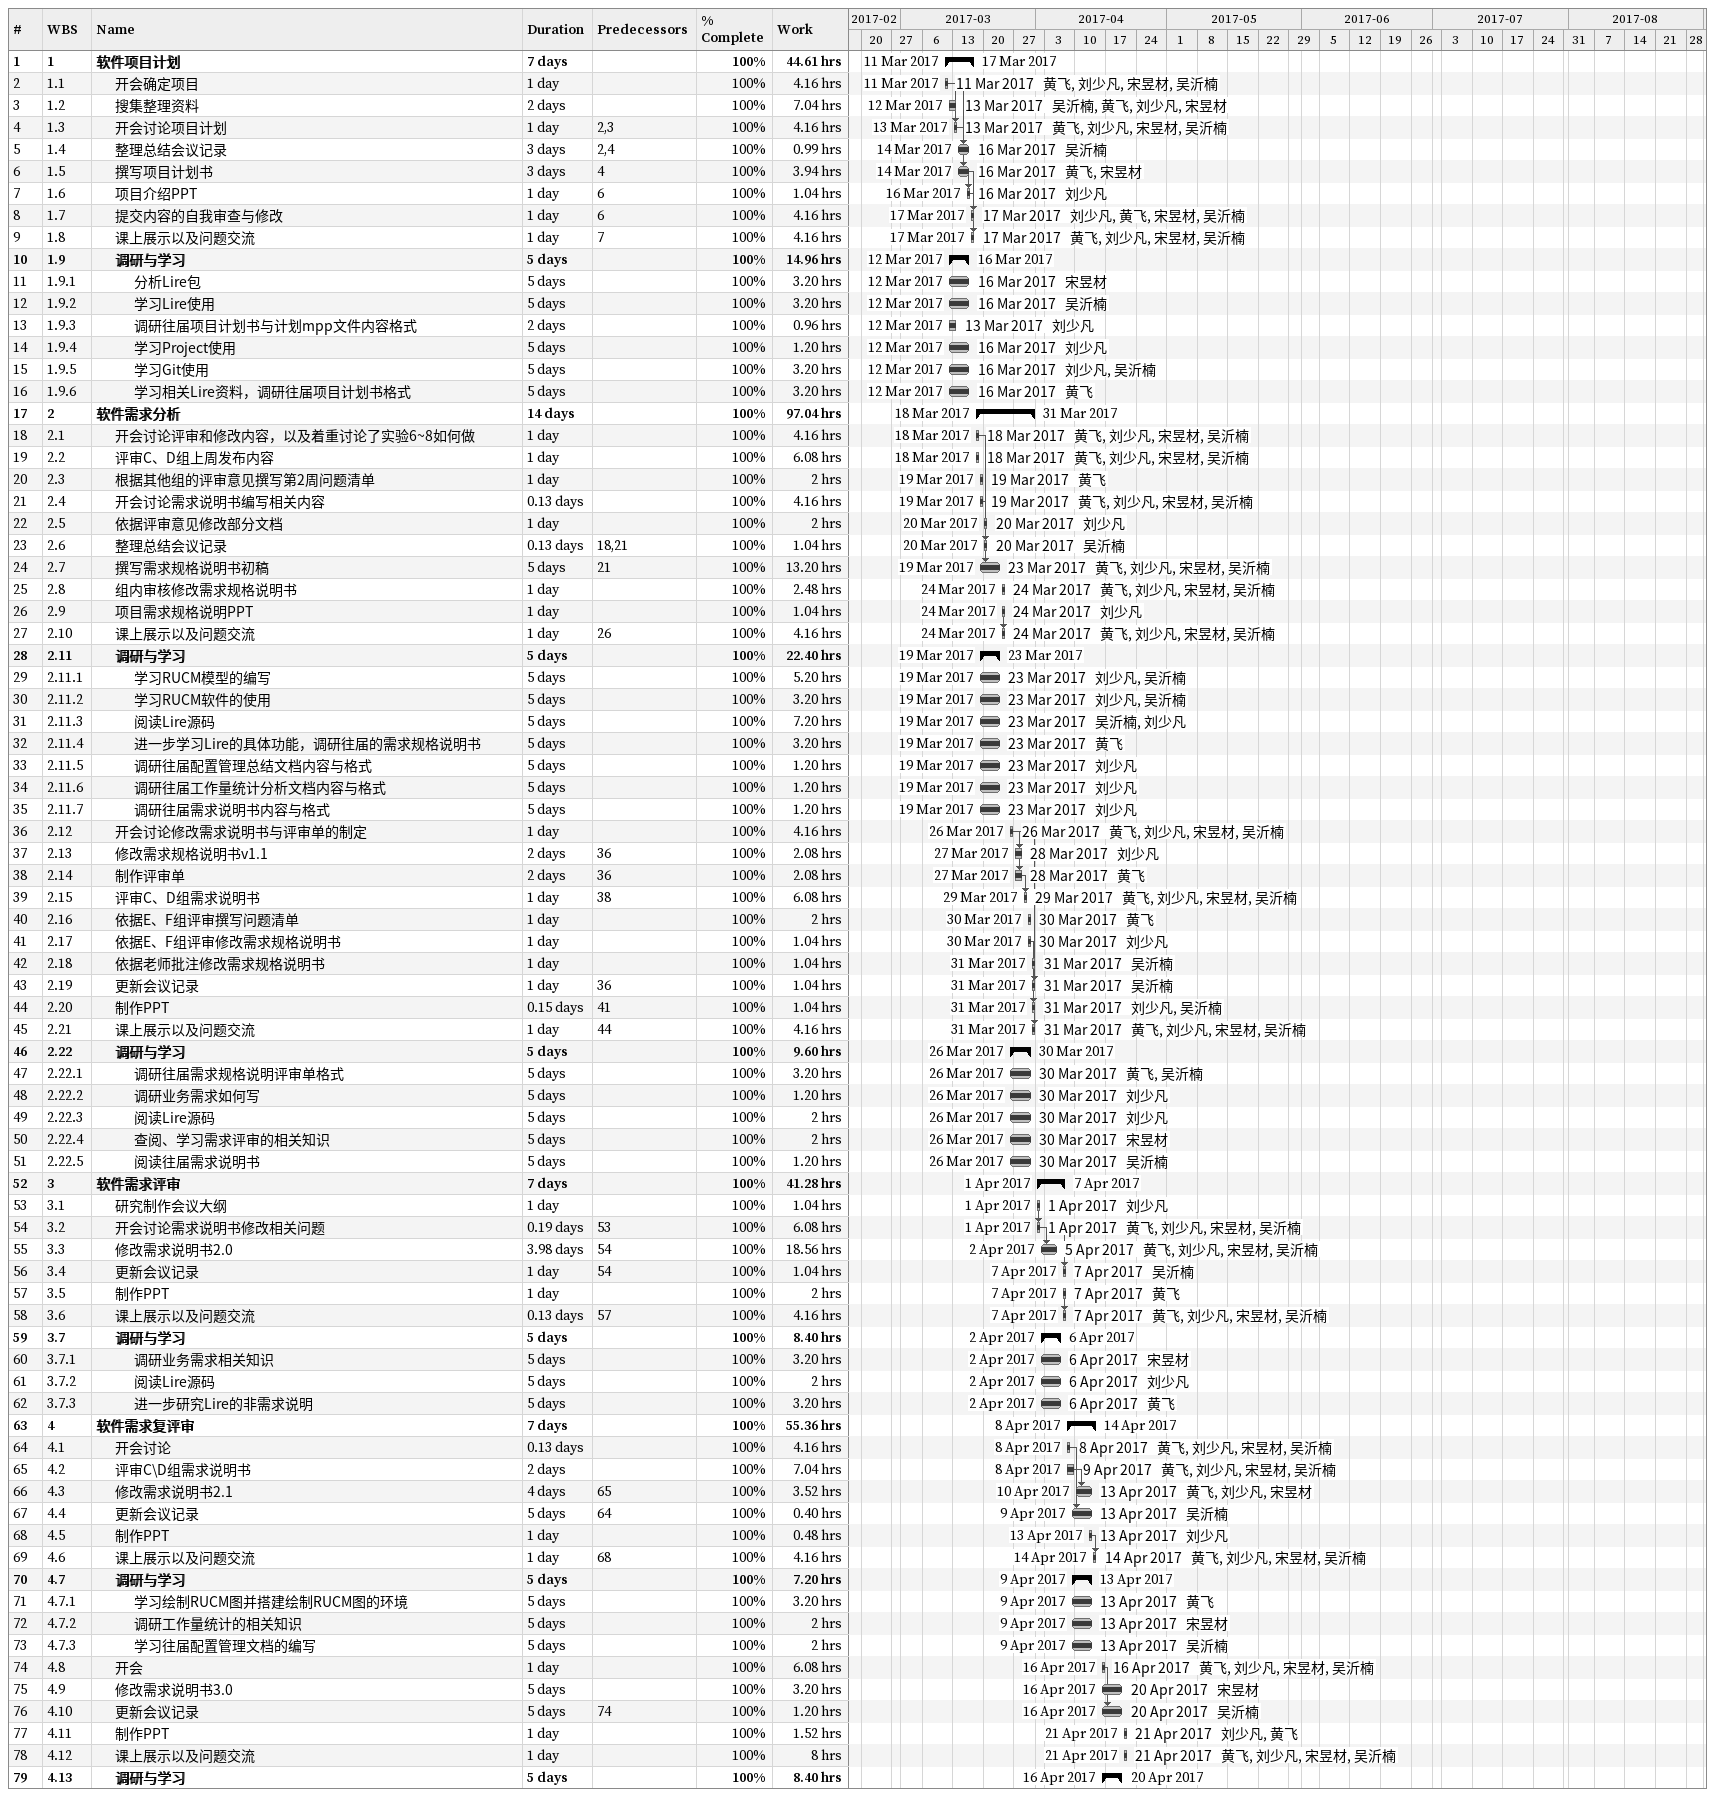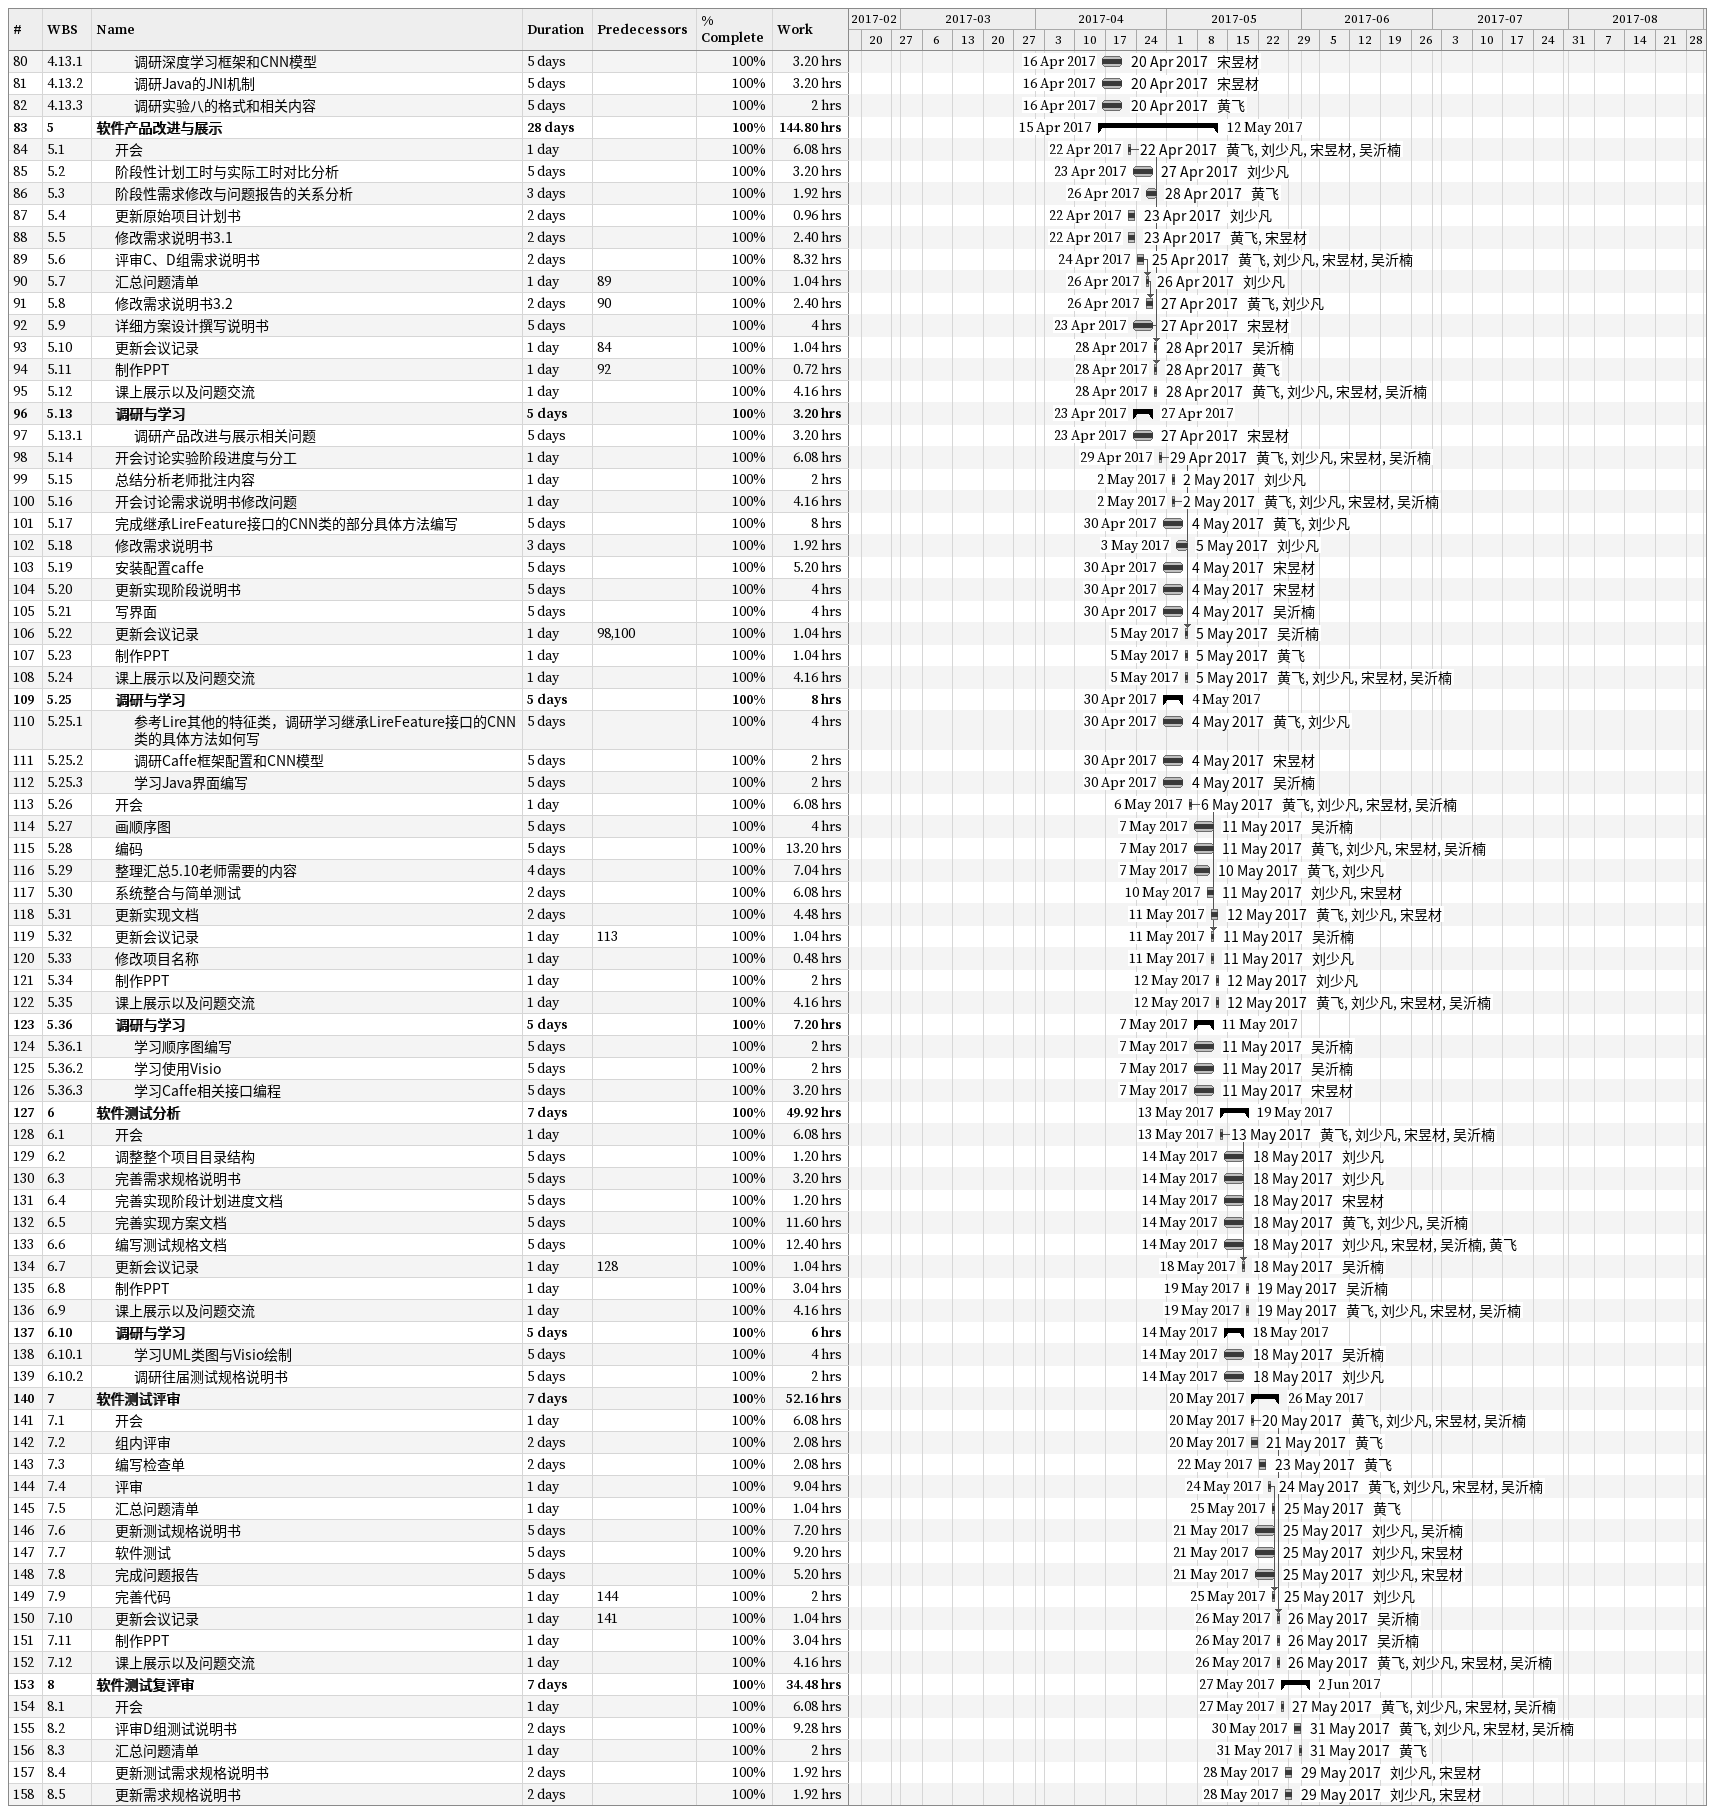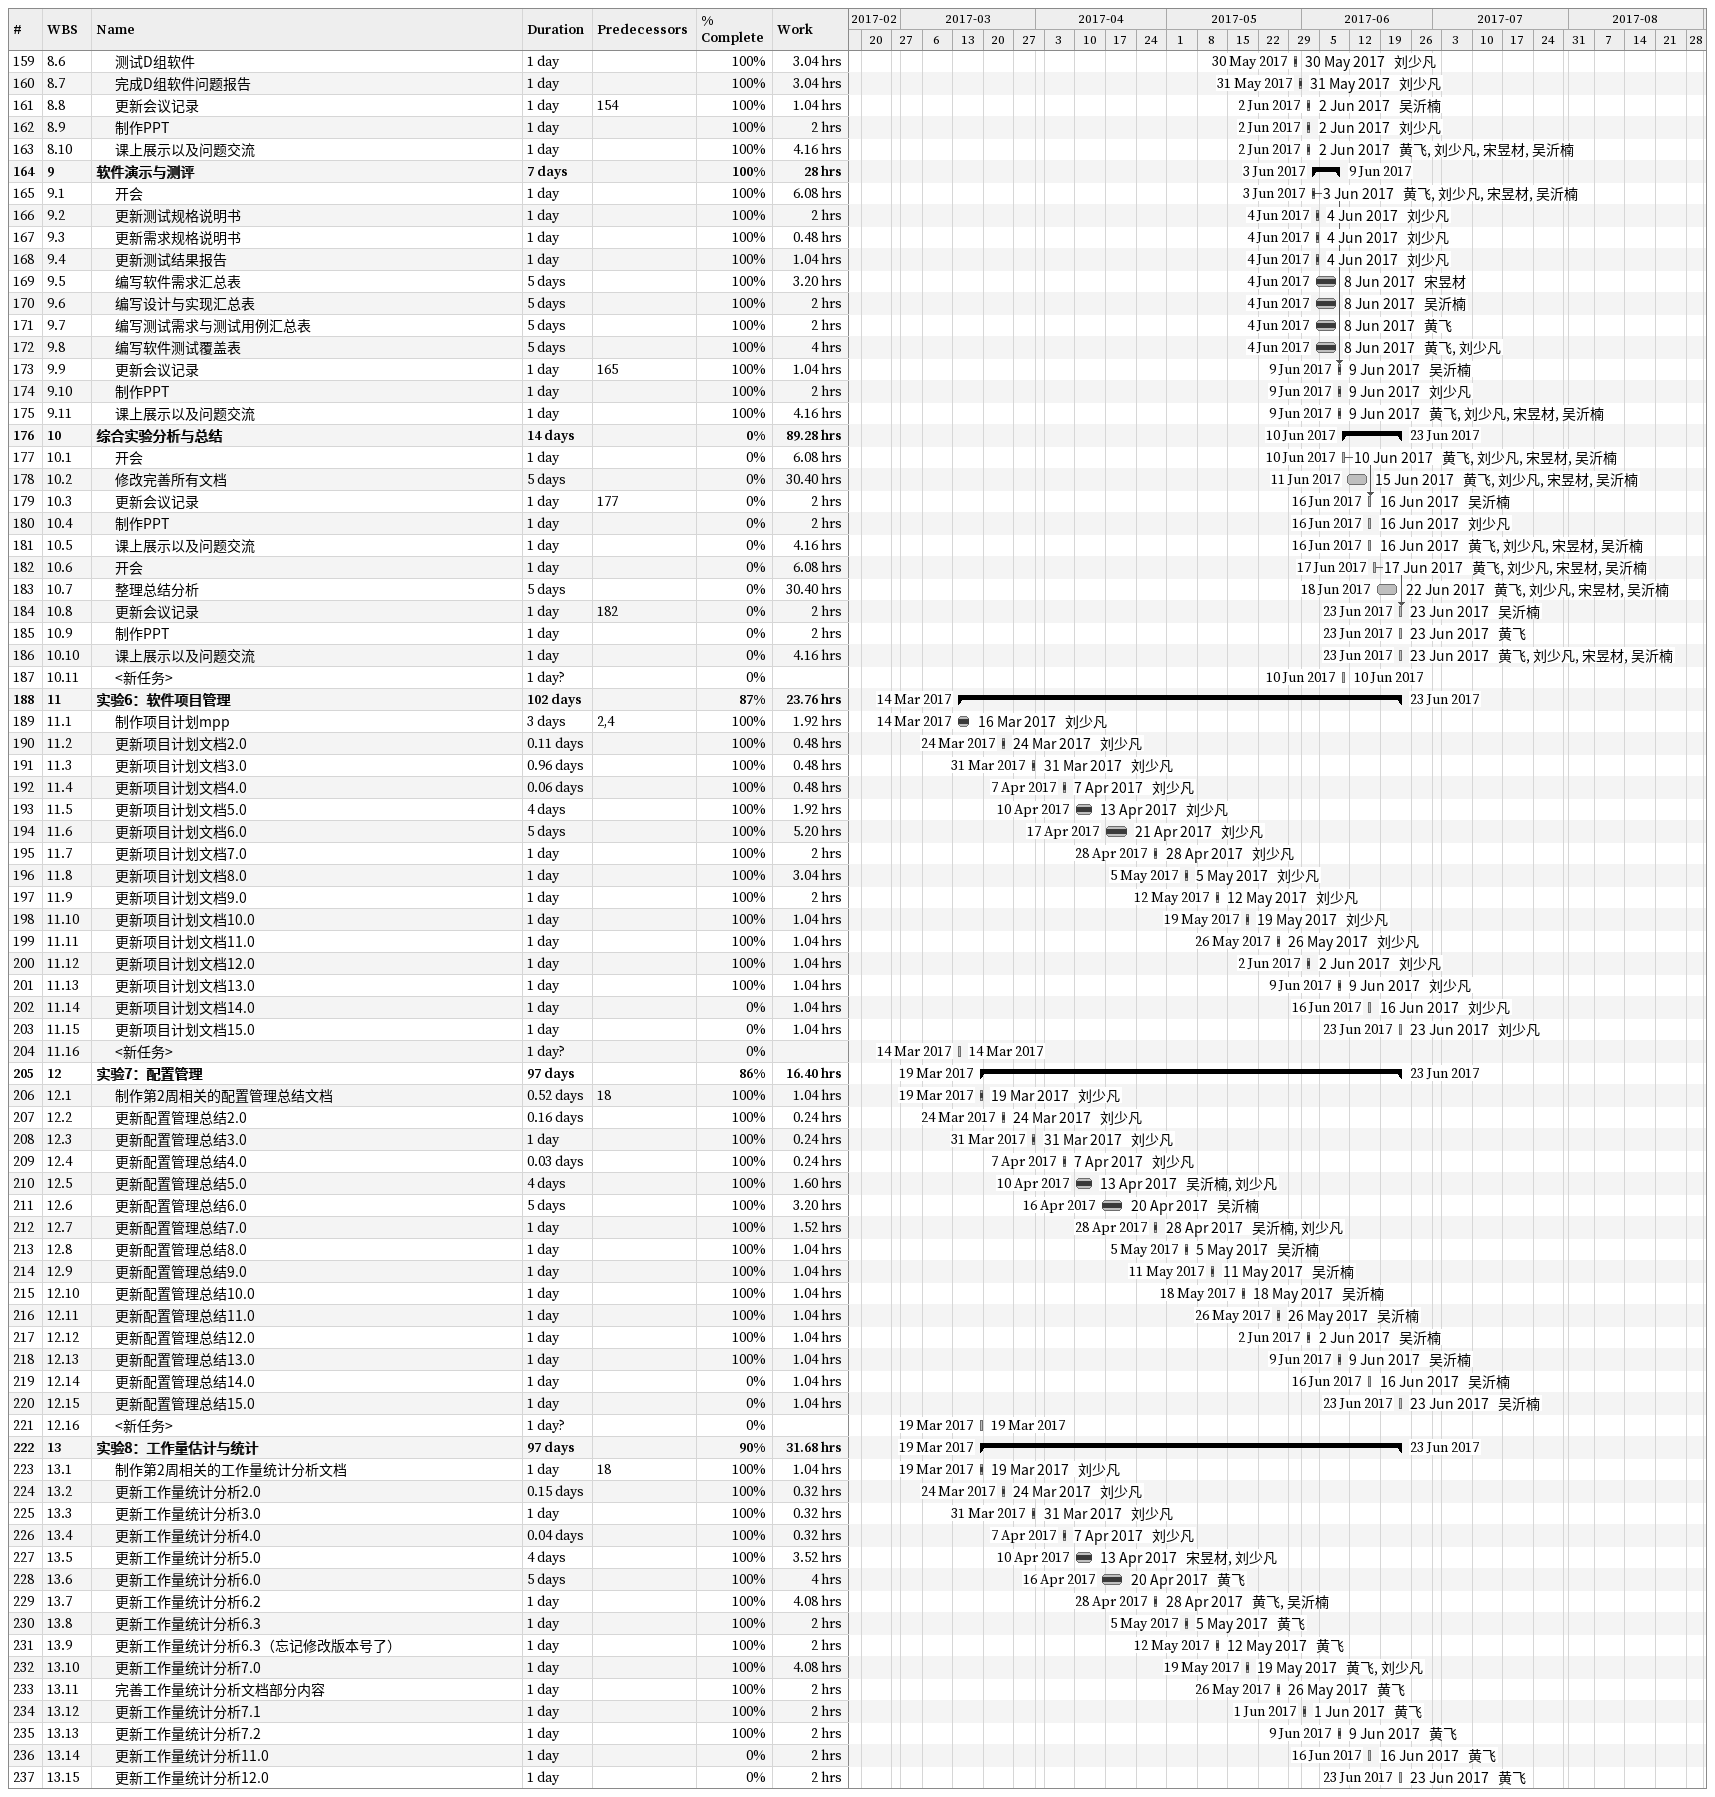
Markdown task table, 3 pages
| ID | WBS | Task | Duration | Start | Finish | Predecessors | Resources | % complete | Work (h) |
|---|---|---|---|---|---|---|---|---|---|
| 1 | 1 | **软件项目计划** | 7d | 2017-03-11 | 2017-03-17 |  |  | 100 | 44.61 |
| 2 | 1.1 | 开会确定项目 | 1d | 2017-03-11 | 2017-03-11 |  | 黄飞, 刘少凡, 宋昱材, 吴沂楠 | 100 | 4.16 |
| 3 | 1.2 | 搜集整理资料 | 2d | 2017-03-12 | 2017-03-13 |  | 吴沂楠, 黄飞, 刘少凡, 宋昱材 | 100 | 7.04 |
| 4 | 1.3 | 开会讨论项目计划 | 1d | 2017-03-13 | 2017-03-13 | 2, 3 | 黄飞, 刘少凡, 宋昱材, 吴沂楠 | 100 | 4.16 |
| 5 | 1.4 | 整理总结会议记录 | 3d | 2017-03-14 | 2017-03-16 | 2, 4 | 吴沂楠 | 100 | 0.99 |
| 6 | 1.5 | 撰写项目计划书 | 3d | 2017-03-14 | 2017-03-16 | 4 | 黄飞, 宋昱材 | 100 | 3.94 |
| 7 | 1.6 | 项目介绍PPT | 1d | 2017-03-16 | 2017-03-16 | 6 | 刘少凡 | 100 | 1.04 |
| 8 | 1.7 | 提交内容的自我审查与修改 | 1d | 2017-03-17 | 2017-03-17 | 6 | 刘少凡, 黄飞, 宋昱材, 吴沂楠 | 100 | 4.16 |
| 9 | 1.8 | 课上展示以及问题交流 | 1d | 2017-03-17 | 2017-03-17 | 7 | 黄飞, 刘少凡, 宋昱材, 吴沂楠 | 100 | 4.16 |
| 10 | 1.9 | **调研与学习** | 5d | 2017-03-12 | 2017-03-16 |  |  | 100 | 14.96 |
| 11 | 1.9.1 | 分析Lire包 | 5d | 2017-03-12 | 2017-03-16 |  | 宋昱材 | 100 | 3.20 |
| 12 | 1.9.2 | 学习Lire使用 | 5d | 2017-03-12 | 2017-03-16 |  | 吴沂楠 | 100 | 3.20 |
| 13 | 1.9.3 | 调研往届项目计划书与计划mpp文件内容格式 | 2d | 2017-03-12 | 2017-03-13 |  | 刘少凡 | 100 | 0.96 |
| 14 | 1.9.4 | 学习Project使用 | 5d | 2017-03-12 | 2017-03-16 |  | 刘少凡 | 100 | 1.20 |
| 15 | 1.9.5 | 学习Git使用 | 5d | 2017-03-12 | 2017-03-16 |  | 刘少凡, 吴沂楠 | 100 | 3.20 |
| 16 | 1.9.6 | 学习相关Lire资料，调研往届项目计划书格式 | 5d | 2017-03-12 | 2017-03-16 |  | 黄飞 | 100 | 3.20 |
| 17 | 2 | **软件需求分析** | 14d | 2017-03-18 | 2017-03-31 |  |  | 100 | 97.04 |
| 18 | 2.1 | 开会讨论评审和修改内容，以及着重讨论了实验6~8如何做 | 1d | 2017-03-18 | 2017-03-18 |  | 黄飞, 刘少凡, 宋昱材, 吴沂楠 | 100 | 4.16 |
| 19 | 2.2 | 评审C、D组上周发布内容 | 1d | 2017-03-18 | 2017-03-18 |  | 黄飞, 刘少凡, 宋昱材, 吴沂楠 | 100 | 6.08 |
| 20 | 2.3 | 根据其他组的评审意见撰写第2周问题清单 | 1d | 2017-03-19 | 2017-03-19 |  | 黄飞 | 100 | 2 |
| 21 | 2.4 | 开会讨论需求说明书编写相关内容 | 0.13d | 2017-03-19 | 2017-03-19 |  | 黄飞, 刘少凡, 宋昱材, 吴沂楠 | 100 | 4.16 |
| 22 | 2.5 | 依据评审意见修改部分文档 | 1d | 2017-03-20 | 2017-03-20 |  | 刘少凡 | 100 | 2 |
| 23 | 2.6 | 整理总结会议记录 | 0.13d | 2017-03-20 | 2017-03-20 | 18, 21 | 吴沂楠 | 100 | 1.04 |
| 24 | 2.7 | 撰写需求规格说明书初稿 | 5d | 2017-03-19 | 2017-03-23 | 21 | 黄飞, 刘少凡, 宋昱材, 吴沂楠 | 100 | 13.20 |
| 25 | 2.8 | 组内审核修改需求规格说明书 | 1d | 2017-03-24 | 2017-03-24 |  | 黄飞, 刘少凡, 宋昱材, 吴沂楠 | 100 | 2.48 |
| 26 | 2.9 | 项目需求规格说明PPT | 1d | 2017-03-24 | 2017-03-24 |  | 刘少凡 | 100 | 1.04 |
| 27 | 2.10 | 课上展示以及问题交流 | 1d | 2017-03-24 | 2017-03-24 | 26 | 黄飞, 刘少凡, 宋昱材, 吴沂楠 | 100 | 4.16 |
| 28 | 2.11 | **调研与学习** | 5d | 2017-03-19 | 2017-03-23 |  |  | 100 | 22.40 |
| 29 | 2.11.1 | 学习RUCM模型的编写 | 5d | 2017-03-19 | 2017-03-23 |  | 刘少凡, 吴沂楠 | 100 | 5.20 |
| 30 | 2.11.2 | 学习RUCM软件的使用 | 5d | 2017-03-19 | 2017-03-23 |  | 刘少凡, 吴沂楠 | 100 | 3.20 |
| 31 | 2.11.3 | 阅读Lire源码 | 5d | 2017-03-19 | 2017-03-23 |  | 吴沂楠, 刘少凡 | 100 | 7.20 |
| 32 | 2.11.4 | 进一步学习Lire的具体功能，调研往届的需求规格说明书 | 5d | 2017-03-19 | 2017-03-23 |  | 黄飞 | 100 | 3.20 |
| 33 | 2.11.5 | 调研往届配置管理总结文档内容与格式 | 5d | 2017-03-19 | 2017-03-23 |  | 刘少凡 | 100 | 1.20 |
| 34 | 2.11.6 | 调研往届工作量统计分析文档内容与格式 | 5d | 2017-03-19 | 2017-03-23 |  | 刘少凡 | 100 | 1.20 |
| 35 | 2.11.7 | 调研往届需求说明书内容与格式 | 5d | 2017-03-19 | 2017-03-23 |  | 刘少凡 | 100 | 1.20 |
| 36 | 2.12 | 开会讨论修改需求说明书与评审单的制定 | 1d | 2017-03-26 | 2017-03-26 |  | 黄飞, 刘少凡, 宋昱材, 吴沂楠 | 100 | 4.16 |
| 37 | 2.13 | 修改需求规格说明书v1.1 | 2d | 2017-03-27 | 2017-03-28 | 36 | 刘少凡 | 100 | 2.08 |
| 38 | 2.14 | 制作评审单 | 2d | 2017-03-27 | 2017-03-28 | 36 | 黄飞 | 100 | 2.08 |
| 39 | 2.15 | 评审C、D组需求说明书 | 1d | 2017-03-29 | 2017-03-29 | 38 | 黄飞, 刘少凡, 宋昱材, 吴沂楠 | 100 | 6.08 |
| 40 | 2.16 | 依据E、F组评审撰写问题清单 | 1d | 2017-03-30 | 2017-03-30 |  | 黄飞 | 100 | 2 |
| 41 | 2.17 | 依据E、F组评审修改需求规格说明书 | 1d | 2017-03-30 | 2017-03-30 |  | 刘少凡 | 100 | 1.04 |
| 42 | 2.18 | 依据老师批注修改需求规格说明书 | 1d | 2017-03-31 | 2017-03-31 |  | 吴沂楠 | 100 | 1.04 |
| 43 | 2.19 | 更新会议记录 | 1d | 2017-03-31 | 2017-03-31 | 36 | 吴沂楠 | 100 | 1.04 |
| 44 | 2.20 | 制作PPT | 0.15d | 2017-03-31 | 2017-03-31 | 41 | 刘少凡, 吴沂楠 | 100 | 1.04 |
| 45 | 2.21 | 课上展示以及问题交流 | 1d | 2017-03-31 | 2017-03-31 | 44 | 黄飞, 刘少凡, 宋昱材, 吴沂楠 | 100 | 4.16 |
| 46 | 2.22 | **调研与学习** | 5d | 2017-03-26 | 2017-03-30 |  |  | 100 | 9.60 |
| 47 | 2.22.1 | 调研往届需求规格说明评审单格式 | 5d | 2017-03-26 | 2017-03-30 |  | 黄飞, 吴沂楠 | 100 | 3.20 |
| 48 | 2.22.2 | 调研业务需求如何写 | 5d | 2017-03-26 | 2017-03-30 |  | 刘少凡 | 100 | 1.20 |
| 49 | 2.22.3 | 阅读Lire源码 | 5d | 2017-03-26 | 2017-03-30 |  | 刘少凡 | 100 | 2 |
| 50 | 2.22.4 | 查阅、学习需求评审的相关知识 | 5d | 2017-03-26 | 2017-03-30 |  | 宋昱材 | 100 | 2 |
| 51 | 2.22.5 | 阅读往届需求说明书 | 5d | 2017-03-26 | 2017-03-30 |  | 吴沂楠 | 100 | 1.20 |
| 52 | 3 | **软件需求评审** | 7d | 2017-04-01 | 2017-04-07 |  |  | 100 | 41.28 |
| 53 | 3.1 | 研究制作会议大纲 | 1d | 2017-04-01 | 2017-04-01 |  | 刘少凡 | 100 | 1.04 |
| 54 | 3.2 | 开会讨论需求说明书修改相关问题 | 0.19d | 2017-04-01 | 2017-04-01 | 53 | 黄飞, 刘少凡, 宋昱材, 吴沂楠 | 100 | 6.08 |
| 55 | 3.3 | 修改需求说明书2.0 | 3.98d | 2017-04-02 | 2017-04-05 | 54 | 黄飞, 刘少凡, 宋昱材, 吴沂楠 | 100 | 18.56 |
| 56 | 3.4 | 更新会议记录 | 1d | 2017-04-07 | 2017-04-07 | 54 | 吴沂楠 | 100 | 1.04 |
| 57 | 3.5 | 制作PPT | 1d | 2017-04-07 | 2017-04-07 |  | 黄飞 | 100 | 2 |
| 58 | 3.6 | 课上展示以及问题交流 | 0.13d | 2017-04-07 | 2017-04-07 | 57 | 黄飞, 刘少凡, 宋昱材, 吴沂楠 | 100 | 4.16 |
| 59 | 3.7 | **调研与学习** | 5d | 2017-04-02 | 2017-04-06 |  |  | 100 | 8.40 |
| 60 | 3.7.1 | 调研业务需求相关知识 | 5d | 2017-04-02 | 2017-04-06 |  | 宋昱材 | 100 | 3.20 |
| 61 | 3.7.2 | 阅读Lire源码 | 5d | 2017-04-02 | 2017-04-06 |  | 刘少凡 | 100 | 2 |
| 62 | 3.7.3 | 进一步研究Lire的非需求说明 | 5d | 2017-04-02 | 2017-04-06 |  | 黄飞 | 100 | 3.20 |
| 63 | 4 | **软件需求复评审** | 7d | 2017-04-08 | 2017-04-14 |  |  | 100 | 55.36 |
| 64 | 4.1 | 开会讨论 | 0.13d | 2017-04-08 | 2017-04-08 |  | 黄飞, 刘少凡, 宋昱材, 吴沂楠 | 100 | 4.16 |
| 65 | 4.2 | 评审C\D组需求说明书 | 2d | 2017-04-08 | 2017-04-09 |  | 黄飞, 刘少凡, 宋昱材, 吴沂楠 | 100 | 7.04 |
| 66 | 4.3 | 修改需求说明书2.1 | 4d | 2017-04-10 | 2017-04-13 | 65 | 黄飞, 刘少凡, 宋昱材 | 100 | 3.52 |
| 67 | 4.4 | 更新会议记录 | 5d | 2017-04-09 | 2017-04-13 | 64 | 吴沂楠 | 100 | 0.40 |
| 68 | 4.5 | 制作PPT | 1d | 2017-04-13 | 2017-04-13 |  | 刘少凡 | 100 | 0.48 |
| 69 | 4.6 | 课上展示以及问题交流 | 1d | 2017-04-14 | 2017-04-14 | 68 | 黄飞, 刘少凡, 宋昱材, 吴沂楠 | 100 | 4.16 |
| 70 | 4.7 | **调研与学习** | 5d | 2017-04-09 | 2017-04-13 |  |  | 100 | 7.20 |
| 71 | 4.7.1 | 学习绘制RUCM图并搭建绘制RUCM图的环境 | 5d | 2017-04-09 | 2017-04-13 |  | 黄飞 | 100 | 3.20 |
| 72 | 4.7.2 | 调研工作量统计的相关知识 | 5d | 2017-04-09 | 2017-04-13 |  | 宋昱材 | 100 | 2 |
| 73 | 4.7.3 | 学习往届配置管理文档的编写 | 5d | 2017-04-09 | 2017-04-13 |  | 吴沂楠 | 100 | 2 |
| 74 | 4.8 | 开会 | 1d | 2017-04-16 | 2017-04-16 |  | 黄飞, 刘少凡, 宋昱材, 吴沂楠 | 100 | 6.08 |
| 75 | 4.9 | 修改需求说明书3.0 | 5d | 2017-04-16 | 2017-04-20 |  | 宋昱材 | 100 | 3.20 |
| 76 | 4.10 | 更新会议记录 | 5d | 2017-04-16 | 2017-04-20 | 74 | 吴沂楠 | 100 | 1.20 |
| 77 | 4.11 | 制作PPT | 1d | 2017-04-21 | 2017-04-21 |  | 刘少凡, 黄飞 | 100 | 1.52 |
| 78 | 4.12 | 课上展示以及问题交流 | 1d | 2017-04-21 | 2017-04-21 |  | 黄飞, 刘少凡, 宋昱材, 吴沂楠 | 100 | 8 |
| 79 | 4.13 | **调研与学习** | 5d | 2017-04-16 | 2017-04-20 |  |  | 100 | 8.40 |
| 80 | 4.13.1 | 调研深度学习框架和CNN模型 | 5d | 2017-04-16 | 2017-04-20 |  | 宋昱材 | 100 | 3.20 |
| 81 | 4.13.2 | 调研Java的JNI机制 | 5d | 2017-04-16 | 2017-04-20 |  | 宋昱材 | 100 | 3.20 |
| 82 | 4.13.3 | 调研实验八的格式和相关内容 | 5d | 2017-04-16 | 2017-04-20 |  | 黄飞 | 100 | 2 |
| 83 | 5 | **软件产品改进与展示** | 28d | 2017-04-15 | 2017-05-12 |  |  | 100 | 144.80 |
| 84 | 5.1 | 开会 | 1d | 2017-04-22 | 2017-04-22 |  | 黄飞, 刘少凡, 宋昱材, 吴沂楠 | 100 | 6.08 |
| 85 | 5.2 | 阶段性计划工时与实际工时对比分析 | 5d | 2017-04-23 | 2017-04-27 |  | 刘少凡 | 100 | 3.20 |
| 86 | 5.3 | 阶段性需求修改与问题报告的关系分析 | 3d | 2017-04-26 | 2017-04-28 |  | 黄飞 | 100 | 1.92 |
| 87 | 5.4 | 更新原始项目计划书 | 2d | 2017-04-22 | 2017-04-23 |  | 刘少凡 | 100 | 0.96 |
| 88 | 5.5 | 修改需求说明书3.1 | 2d | 2017-04-22 | 2017-04-23 |  | 黄飞, 宋昱材 | 100 | 2.40 |
| 89 | 5.6 | 评审C、D组需求说明书 | 2d | 2017-04-24 | 2017-04-25 |  | 黄飞, 刘少凡, 宋昱材, 吴沂楠 | 100 | 8.32 |
| 90 | 5.7 | 汇总问题清单 | 1d | 2017-04-26 | 2017-04-26 | 89 | 刘少凡 | 100 | 1.04 |
| 91 | 5.8 | 修改需求说明书3.2 | 2d | 2017-04-26 | 2017-04-27 | 90 | 黄飞, 刘少凡 | 100 | 2.40 |
| 92 | 5.9 | 详细方案设计撰写说明书 | 5d | 2017-04-23 | 2017-04-27 |  | 宋昱材 | 100 | 4 |
| 93 | 5.10 | 更新会议记录 | 1d | 2017-04-28 | 2017-04-28 | 84 | 吴沂楠 | 100 | 1.04 |
| 94 | 5.11 | 制作PPT | 1d | 2017-04-28 | 2017-04-28 | 92 | 黄飞 | 100 | 0.72 |
| 95 | 5.12 | 课上展示以及问题交流 | 1d | 2017-04-28 | 2017-04-28 |  | 黄飞, 刘少凡, 宋昱材, 吴沂楠 | 100 | 4.16 |
| 96 | 5.13 | **调研与学习** | 5d | 2017-04-23 | 2017-04-27 |  |  | 100 | 3.20 |
| 97 | 5.13.1 | 调研产品改进与展示相关问题 | 5d | 2017-04-23 | 2017-04-27 |  | 宋昱材 | 100 | 3.20 |
| 98 | 5.14 | 开会讨论实验阶段进度与分工 | 1d | 2017-04-29 | 2017-04-29 |  | 黄飞, 刘少凡, 宋昱材, 吴沂楠 | 100 | 6.08 |
| 99 | 5.15 | 总结分析老师批注内容 | 1d | 2017-05-02 | 2017-05-02 |  | 刘少凡 | 100 | 2 |
| 100 | 5.16 | 开会讨论需求说明书修改问题 | 1d | 2017-05-02 | 2017-05-02 |  | 黄飞, 刘少凡, 宋昱材, 吴沂楠 | 100 | 4.16 |
| 101 | 5.17 | 完成继承LireFeature接口的CNN类的部分具体方法编写 | 5d | 2017-04-30 | 2017-05-04 |  | 黄飞, 刘少凡 | 100 | 8 |
| 102 | 5.18 | 修改需求说明书 | 3d | 2017-05-03 | 2017-05-05 |  | 刘少凡 | 100 | 1.92 |
| 103 | 5.19 | 安装配置caffe | 5d | 2017-04-30 | 2017-05-04 |  | 宋昱材 | 100 | 5.20 |
| 104 | 5.20 | 更新实现阶段说明书 | 5d | 2017-04-30 | 2017-05-04 |  | 宋昱材 | 100 | 4 |
| 105 | 5.21 | 写界面 | 5d | 2017-04-30 | 2017-05-04 |  | 吴沂楠 | 100 | 4 |
| 106 | 5.22 | 更新会议记录 | 1d | 2017-05-05 | 2017-05-05 | 98, 100 | 吴沂楠 | 100 | 1.04 |
| 107 | 5.23 | 制作PPT | 1d | 2017-05-05 | 2017-05-05 |  | 黄飞 | 100 | 1.04 |
| 108 | 5.24 | 课上展示以及问题交流 | 1d | 2017-05-05 | 2017-05-05 |  | 黄飞, 刘少凡, 宋昱材, 吴沂楠 | 100 | 4.16 |
| 109 | 5.25 | **调研与学习** | 5d | 2017-04-30 | 2017-05-04 |  |  | 100 | 8 |
| 110 | 5.25.1 | 参考Lire其他的特征类，调研学习继承LireFeature接口的CNN类的具体方法如何写 | 5d | 2017-04-30 | 2017-05-04 |  | 黄飞, 刘少凡 | 100 | 4 |
| 111 | 5.25.2 | 调研Caffe框架配置和CNN模型 | 5d | 2017-04-30 | 2017-05-04 |  | 宋昱材 | 100 | 2 |
| 112 | 5.25.3 | 学习Java界面编写 | 5d | 2017-04-30 | 2017-05-04 |  | 吴沂楠 | 100 | 2 |
| 113 | 5.26 | 开会 | 1d | 2017-05-06 | 2017-05-06 |  | 黄飞, 刘少凡, 宋昱材, 吴沂楠 | 100 | 6.08 |
| 114 | 5.27 | 画顺序图 | 5d | 2017-05-07 | 2017-05-11 |  | 吴沂楠 | 100 | 4 |
| 115 | 5.28 | 编码 | 5d | 2017-05-07 | 2017-05-11 |  | 黄飞, 刘少凡, 宋昱材, 吴沂楠 | 100 | 13.20 |
| 116 | 5.29 | 整理汇总5.10老师需要的内容 | 4d | 2017-05-07 | 2017-05-10 |  | 黄飞, 刘少凡 | 100 | 7.04 |
| 117 | 5.30 | 系统整合与简单测试 | 2d | 2017-05-10 | 2017-05-11 |  | 刘少凡, 宋昱材 | 100 | 6.08 |
| 118 | 5.31 | 更新实现文档 | 2d | 2017-05-11 | 2017-05-12 |  | 黄飞, 刘少凡, 宋昱材 | 100 | 4.48 |
| 119 | 5.32 | 更新会议记录 | 1d | 2017-05-11 | 2017-05-11 | 113 | 吴沂楠 | 100 | 1.04 |
| 120 | 5.33 | 修改项目名称 | 1d | 2017-05-11 | 2017-05-11 |  | 刘少凡 | 100 | 0.48 |
| 121 | 5.34 | 制作PPT | 1d | 2017-05-12 | 2017-05-12 |  | 刘少凡 | 100 | 2 |
| 122 | 5.35 | 课上展示以及问题交流 | 1d | 2017-05-12 | 2017-05-12 |  | 黄飞, 刘少凡, 宋昱材, 吴沂楠 | 100 | 4.16 |
| 123 | 5.36 | **调研与学习** | 5d | 2017-05-07 | 2017-05-11 |  |  | 100 | 7.20 |
| 124 | 5.36.1 | 学习顺序图编写 | 5d | 2017-05-07 | 2017-05-11 |  | 吴沂楠 | 100 | 2 |
| 125 | 5.36.2 | 学习使用Visio | 5d | 2017-05-07 | 2017-05-11 |  | 吴沂楠 | 100 | 2 |
| 126 | 5.36.3 | 学习Caffe相关接口编程 | 5d | 2017-05-07 | 2017-05-11 |  | 宋昱材 | 100 | 3.20 |
| 127 | 6 | **软件测试分析** | 7d | 2017-05-13 | 2017-05-19 |  |  | 100 | 49.92 |
| 128 | 6.1 | 开会 | 1d | 2017-05-13 | 2017-05-13 |  | 黄飞, 刘少凡, 宋昱材, 吴沂楠 | 100 | 6.08 |
| 129 | 6.2 | 调整整个项目目录结构 | 5d | 2017-05-14 | 2017-05-18 |  | 刘少凡 | 100 | 1.20 |
| 130 | 6.3 | 完善需求规格说明书 | 5d | 2017-05-14 | 2017-05-18 |  | 刘少凡 | 100 | 3.20 |
| 131 | 6.4 | 完善实现阶段计划进度文档 | 5d | 2017-05-14 | 2017-05-18 |  | 宋昱材 | 100 | 1.20 |
| 132 | 6.5 | 完善实现方案文档 | 5d | 2017-05-14 | 2017-05-18 |  | 黄飞, 刘少凡, 吴沂楠 | 100 | 11.60 |
| 133 | 6.6 | 编写测试规格文档 | 5d | 2017-05-14 | 2017-05-18 |  | 刘少凡, 宋昱材, 吴沂楠, 黄飞 | 100 | 12.40 |
| 134 | 6.7 | 更新会议记录 | 1d | 2017-05-18 | 2017-05-18 | 128 | 吴沂楠 | 100 | 1.04 |
| 135 | 6.8 | 制作PPT | 1d | 2017-05-19 | 2017-05-19 |  | 吴沂楠 | 100 | 3.04 |
| 136 | 6.9 | 课上展示以及问题交流 | 1d | 2017-05-19 | 2017-05-19 |  | 黄飞, 刘少凡, 宋昱材, 吴沂楠 | 100 | 4.16 |
| 137 | 6.10 | **调研与学习** | 5d | 2017-05-14 | 2017-05-18 |  |  | 100 | 6 |
| 138 | 6.10.1 | 学习UML类图与Visio绘制 | 5d | 2017-05-14 | 2017-05-18 |  | 吴沂楠 | 100 | 4 |
| 139 | 6.10.2 | 调研往届测试规格说明书 | 5d | 2017-05-14 | 2017-05-18 |  | 刘少凡 | 100 | 2 |
| 140 | 7 | **软件测试评审** | 7d | 2017-05-20 | 2017-05-26 |  |  | 100 | 52.16 |
| 141 | 7.1 | 开会 | 1d | 2017-05-20 | 2017-05-20 |  | 黄飞, 刘少凡, 宋昱材, 吴沂楠 | 100 | 6.08 |
| 142 | 7.2 | 组内评审 | 2d | 2017-05-20 | 2017-05-21 |  | 黄飞 | 100 | 2.08 |
| 143 | 7.3 | 编写检查单 | 2d | 2017-05-22 | 2017-05-23 |  | 黄飞 | 100 | 2.08 |
| 144 | 7.4 | 评审 | 1d | 2017-05-24 | 2017-05-24 |  | 黄飞, 刘少凡, 宋昱材, 吴沂楠 | 100 | 9.04 |
| 145 | 7.5 | 汇总问题清单 | 1d | 2017-05-25 | 2017-05-25 |  | 黄飞 | 100 | 1.04 |
| 146 | 7.6 | 更新测试规格说明书 | 5d | 2017-05-21 | 2017-05-25 |  | 刘少凡, 吴沂楠 | 100 | 7.20 |
| 147 | 7.7 | 软件测试 | 5d | 2017-05-21 | 2017-05-25 |  | 刘少凡, 宋昱材 | 100 | 9.20 |
| 148 | 7.8 | 完成问题报告 | 5d | 2017-05-21 | 2017-05-25 |  | 刘少凡, 宋昱材 | 100 | 5.20 |
| 149 | 7.9 | 完善代码 | 1d | 2017-05-25 | 2017-05-25 | 144 | 刘少凡 | 100 | 2 |
| 150 | 7.10 | 更新会议记录 | 1d | 2017-05-26 | 2017-05-26 | 141 | 吴沂楠 | 100 | 1.04 |
| 151 | 7.11 | 制作PPT | 1d | 2017-05-26 | 2017-05-26 |  | 吴沂楠 | 100 | 3.04 |
| 152 | 7.12 | 课上展示以及问题交流 | 1d | 2017-05-26 | 2017-05-26 |  | 黄飞, 刘少凡, 宋昱材, 吴沂楠 | 100 | 4.16 |
| 153 | 8 | **软件测试复评审** | 7d | 2017-05-27 | 2017-06-02 |  |  | 100 | 34.48 |
| 154 | 8.1 | 开会 | 1d | 2017-05-27 | 2017-05-27 |  | 黄飞, 刘少凡, 宋昱材, 吴沂楠 | 100 | 6.08 |
| 155 | 8.2 | 评审D组测试说明书 | 2d | 2017-05-30 | 2017-05-31 |  | 黄飞, 刘少凡, 宋昱材, 吴沂楠 | 100 | 9.28 |
| 156 | 8.3 | 汇总问题清单 | 1d | 2017-05-31 | 2017-05-31 |  | 黄飞 | 100 | 2 |
| 157 | 8.4 | 更新测试需求规格说明书 | 2d | 2017-05-28 | 2017-05-29 |  | 刘少凡, 宋昱材 | 100 | 1.92 |
| 158 | 8.5 | 更新需求规格说明书 | 2d | 2017-05-28 | 2017-05-29 |  | 刘少凡, 宋昱材 | 100 | 1.92 |
| 159 | 8.6 | 测试D组软件 | 1d | 2017-05-30 | 2017-05-30 |  | 刘少凡 | 100 | 3.04 |
| 160 | 8.7 | 完成D组软件问题报告 | 1d | 2017-05-31 | 2017-05-31 |  | 刘少凡 | 100 | 3.04 |
| 161 | 8.8 | 更新会议记录 | 1d | 2017-06-02 | 2017-06-02 | 154 | 吴沂楠 | 100 | 1.04 |
| 162 | 8.9 | 制作PPT | 1d | 2017-06-02 | 2017-06-02 |  | 刘少凡 | 100 | 2 |
| 163 | 8.10 | 课上展示以及问题交流 | 1d | 2017-06-02 | 2017-06-02 |  | 黄飞, 刘少凡, 宋昱材, 吴沂楠 | 100 | 4.16 |
| 164 | 9 | **软件演示与测评** | 7d | 2017-06-03 | 2017-06-09 |  |  | 100 | 28 |
| 165 | 9.1 | 开会 | 1d | 2017-06-03 | 2017-06-03 |  | 黄飞, 刘少凡, 宋昱材, 吴沂楠 | 100 | 6.08 |
| 166 | 9.2 | 更新测试规格说明书 | 1d | 2017-06-04 | 2017-06-04 |  | 刘少凡 | 100 | 2 |
| 167 | 9.3 | 更新需求规格说明书 | 1d | 2017-06-04 | 2017-06-04 |  | 刘少凡 | 100 | 0.48 |
| 168 | 9.4 | 更新测试结果报告 | 1d | 2017-06-04 | 2017-06-04 |  | 刘少凡 | 100 | 1.04 |
| 169 | 9.5 | 编写软件需求汇总表 | 5d | 2017-06-04 | 2017-06-08 |  | 宋昱材 | 100 | 3.20 |
| 170 | 9.6 | 编写设计与实现汇总表 | 5d | 2017-06-04 | 2017-06-08 |  | 吴沂楠 | 100 | 2 |
| 171 | 9.7 | 编写测试需求与测试用例汇总表 | 5d | 2017-06-04 | 2017-06-08 |  | 黄飞 | 100 | 2 |
| 172 | 9.8 | 编写软件测试覆盖表 | 5d | 2017-06-04 | 2017-06-08 |  | 黄飞, 刘少凡 | 100 | 4 |
| 173 | 9.9 | 更新会议记录 | 1d | 2017-06-09 | 2017-06-09 | 165 | 吴沂楠 | 100 | 1.04 |
| 174 | 9.10 | 制作PPT | 1d | 2017-06-09 | 2017-06-09 |  | 刘少凡 | 100 | 2 |
| 175 | 9.11 | 课上展示以及问题交流 | 1d | 2017-06-09 | 2017-06-09 |  | 黄飞, 刘少凡, 宋昱材, 吴沂楠 | 100 | 4.16 |
| 176 | 10 | **综合实验分析与总结** | 14d | 2017-06-10 | 2017-06-23 |  |  | 0 | 89.28 |
| 177 | 10.1 | 开会 | 1d | 2017-06-10 | 2017-06-10 |  | 黄飞, 刘少凡, 宋昱材, 吴沂楠 | 0 | 6.08 |
| 178 | 10.2 | 修改完善所有文档 | 5d | 2017-06-11 | 2017-06-15 |  | 黄飞, 刘少凡, 宋昱材, 吴沂楠 | 0 | 30.40 |
| 179 | 10.3 | 更新会议记录 | 1d | 2017-06-16 | 2017-06-16 | 177 | 吴沂楠 | 0 | 2 |
| 180 | 10.4 | 制作PPT | 1d | 2017-06-16 | 2017-06-16 |  | 刘少凡 | 0 | 2 |
| 181 | 10.5 | 课上展示以及问题交流 | 1d | 2017-06-16 | 2017-06-16 |  | 黄飞, 刘少凡, 宋昱材, 吴沂楠 | 0 | 4.16 |
| 182 | 10.6 | 开会 | 1d | 2017-06-17 | 2017-06-17 |  | 黄飞, 刘少凡, 宋昱材, 吴沂楠 | 0 | 6.08 |
| 183 | 10.7 | 整理总结分析 | 5d | 2017-06-18 | 2017-06-22 |  | 黄飞, 刘少凡, 宋昱材, 吴沂楠 | 0 | 30.40 |
| 184 | 10.8 | 更新会议记录 | 1d | 2017-06-23 | 2017-06-23 | 182 | 吴沂楠 | 0 | 2 |
| 185 | 10.9 | 制作PPT | 1d | 2017-06-23 | 2017-06-23 |  | 黄飞 | 0 | 2 |
| 186 | 10.10 | 课上展示以及问题交流 | 1d | 2017-06-23 | 2017-06-23 |  | 黄飞, 刘少凡, 宋昱材, 吴沂楠 | 0 | 4.16 |
| 187 | 10.11 | <新任务> | 1d? | 2017-06-10 | 2017-06-10 |  |  | 0 |  |
| 188 | 11 | **实验6：软件项目管理** | 102d | 2017-03-14 | 2017-06-23 |  |  | 87 | 23.76 |
| 189 | 11.1 | 制作项目计划mpp | 3d | 2017-03-14 | 2017-03-16 | 2, 4 | 刘少凡 | 100 | 1.92 |
| 190 | 11.2 | 更新项目计划文档2.0 | 0.11d | 2017-03-24 | 2017-03-24 |  | 刘少凡 | 100 | 0.48 |
| 191 | 11.3 | 更新项目计划文档3.0 | 0.96d | 2017-03-31 | 2017-03-31 |  | 刘少凡 | 100 | 0.48 |
| 192 | 11.4 | 更新项目计划文档4.0 | 0.06d | 2017-04-07 | 2017-04-07 |  | 刘少凡 | 100 | 0.48 |
| 193 | 11.5 | 更新项目计划文档5.0 | 4d | 2017-04-10 | 2017-04-13 |  | 刘少凡 | 100 | 1.92 |
| 194 | 11.6 | 更新项目计划文档6.0 | 5d | 2017-04-17 | 2017-04-21 |  | 刘少凡 | 100 | 5.20 |
| 195 | 11.7 | 更新项目计划文档7.0 | 1d | 2017-04-28 | 2017-04-28 |  | 刘少凡 | 100 | 2 |
| 196 | 11.8 | 更新项目计划文档8.0 | 1d | 2017-05-05 | 2017-05-05 |  | 刘少凡 | 100 | 3.04 |
| 197 | 11.9 | 更新项目计划文档9.0 | 1d | 2017-05-12 | 2017-05-12 |  | 刘少凡 | 100 | 2 |
| 198 | 11.10 | 更新项目计划文档10.0 | 1d | 2017-05-19 | 2017-05-19 |  | 刘少凡 | 100 | 1.04 |
| 199 | 11.11 | 更新项目计划文档11.0 | 1d | 2017-05-26 | 2017-05-26 |  | 刘少凡 | 100 | 1.04 |
| 200 | 11.12 | 更新项目计划文档12.0 | 1d | 2017-06-02 | 2017-06-02 |  | 刘少凡 | 100 | 1.04 |
| 201 | 11.13 | 更新项目计划文档13.0 | 1d | 2017-06-09 | 2017-06-09 |  | 刘少凡 | 100 | 1.04 |
| 202 | 11.14 | 更新项目计划文档14.0 | 1d | 2017-06-16 | 2017-06-16 |  | 刘少凡 | 0 | 1.04 |
| 203 | 11.15 | 更新项目计划文档15.0 | 1d | 2017-06-23 | 2017-06-23 |  | 刘少凡 | 0 | 1.04 |
| 204 | 11.16 | <新任务> | 1d? | 2017-03-14 | 2017-03-14 |  |  | 0 |  |
| 205 | 12 | **实验7：配置管理** | 97d | 2017-03-19 | 2017-06-23 |  |  | 86 | 16.40 |
| 206 | 12.1 | 制作第2周相关的配置管理总结文档 | 0.52d | 2017-03-19 | 2017-03-19 | 18 | 刘少凡 | 100 | 1.04 |
| 207 | 12.2 | 更新配置管理总结2.0 | 0.16d | 2017-03-24 | 2017-03-24 |  | 刘少凡 | 100 | 0.24 |
| 208 | 12.3 | 更新配置管理总结3.0 | 1d | 2017-03-31 | 2017-03-31 |  | 刘少凡 | 100 | 0.24 |
| 209 | 12.4 | 更新配置管理总结4.0 | 0.03d | 2017-04-07 | 2017-04-07 |  | 刘少凡 | 100 | 0.24 |
| 210 | 12.5 | 更新配置管理总结5.0 | 4d | 2017-04-10 | 2017-04-13 |  | 吴沂楠, 刘少凡 | 100 | 1.60 |
| 211 | 12.6 | 更新配置管理总结6.0 | 5d | 2017-04-16 | 2017-04-20 |  | 吴沂楠 | 100 | 3.20 |
| 212 | 12.7 | 更新配置管理总结7.0 | 1d | 2017-04-28 | 2017-04-28 |  | 吴沂楠, 刘少凡 | 100 | 1.52 |
| 213 | 12.8 | 更新配置管理总结8.0 | 1d | 2017-05-05 | 2017-05-05 |  | 吴沂楠 | 100 | 1.04 |
| 214 | 12.9 | 更新配置管理总结9.0 | 1d | 2017-05-11 | 2017-05-11 |  | 吴沂楠 | 100 | 1.04 |
| 215 | 12.10 | 更新配置管理总结10.0 | 1d | 2017-05-18 | 2017-05-18 |  | 吴沂楠 | 100 | 1.04 |
| 216 | 12.11 | 更新配置管理总结11.0 | 1d | 2017-05-26 | 2017-05-26 |  | 吴沂楠 | 100 | 1.04 |
| 217 | 12.12 | 更新配置管理总结12.0 | 1d | 2017-06-02 | 2017-06-02 |  | 吴沂楠 | 100 | 1.04 |
| 218 | 12.13 | 更新配置管理总结13.0 | 1d | 2017-06-09 | 2017-06-09 |  | 吴沂楠 | 100 | 1.04 |
| 219 | 12.14 | 更新配置管理总结14.0 | 1d | 2017-06-16 | 2017-06-16 |  | 吴沂楠 | 0 | 1.04 |
| 220 | 12.15 | 更新配置管理总结15.0 | 1d | 2017-06-23 | 2017-06-23 |  | 吴沂楠 | 0 | 1.04 |
| 221 | 12.16 | <新任务> | 1d? | 2017-03-19 | 2017-03-19 |  |  | 0 |  |
| 222 | 13 | **实验8：工作量估计与统计** | 97d | 2017-03-19 | 2017-06-23 |  |  | 90 | 31.68 |
| 223 | 13.1 | 制作第2周相关的工作量统计分析文档 | 1d | 2017-03-19 | 2017-03-19 | 18 | 刘少凡 | 100 | 1.04 |
| 224 | 13.2 | 更新工作量统计分析2.0 | 0.15d | 2017-03-24 | 2017-03-24 |  | 刘少凡 | 100 | 0.32 |
| 225 | 13.3 | 更新工作量统计分析3.0 | 1d | 2017-03-31 | 2017-03-31 |  | 刘少凡 | 100 | 0.32 |
| 226 | 13.4 | 更新工作量统计分析4.0 | 0.04d | 2017-04-07 | 2017-04-07 |  | 刘少凡 | 100 | 0.32 |
| 227 | 13.5 | 更新工作量统计分析5.0 | 4d | 2017-04-10 | 2017-04-13 |  | 宋昱材, 刘少凡 | 100 | 3.52 |
| 228 | 13.6 | 更新工作量统计分析6.0 | 5d | 2017-04-16 | 2017-04-20 |  | 黄飞 | 100 | 4 |
| 229 | 13.7 | 更新工作量统计分析6.2 | 1d | 2017-04-28 | 2017-04-28 |  | 黄飞, 吴沂楠 | 100 | 4.08 |
| 230 | 13.8 | 更新工作量统计分析6.3 | 1d | 2017-05-05 | 2017-05-05 |  | 黄飞 | 100 | 2 |
| 231 | 13.9 | 更新工作量统计分析6.3（忘记修改版本号了） | 1d | 2017-05-12 | 2017-05-12 |  | 黄飞 | 100 | 2 |
| 232 | 13.10 | 更新工作量统计分析7.0 | 1d | 2017-05-19 | 2017-05-19 |  | 黄飞, 刘少凡 | 100 | 4.08 |
| 233 | 13.11 | 完善工作量统计分析文档部分内容 | 1d | 2017-05-26 | 2017-05-26 |  | 黄飞 | 100 | 2 |
| 234 | 13.12 | 更新工作量统计分析7.1 | 1d | 2017-06-01 | 2017-06-01 |  | 黄飞 | 100 | 2 |
| 235 | 13.13 | 更新工作量统计分析7.2 | 1d | 2017-06-09 | 2017-06-09 |  | 黄飞 | 100 | 2 |
| 236 | 13.14 | 更新工作量统计分析11.0 | 1d | 2017-06-16 | 2017-06-16 |  | 黄飞 | 0 | 2 |
| 237 | 13.15 | 更新工作量统计分析12.0 | 1d | 2017-06-23 | 2017-06-23 |  | 黄飞 | 0 | 2 |
